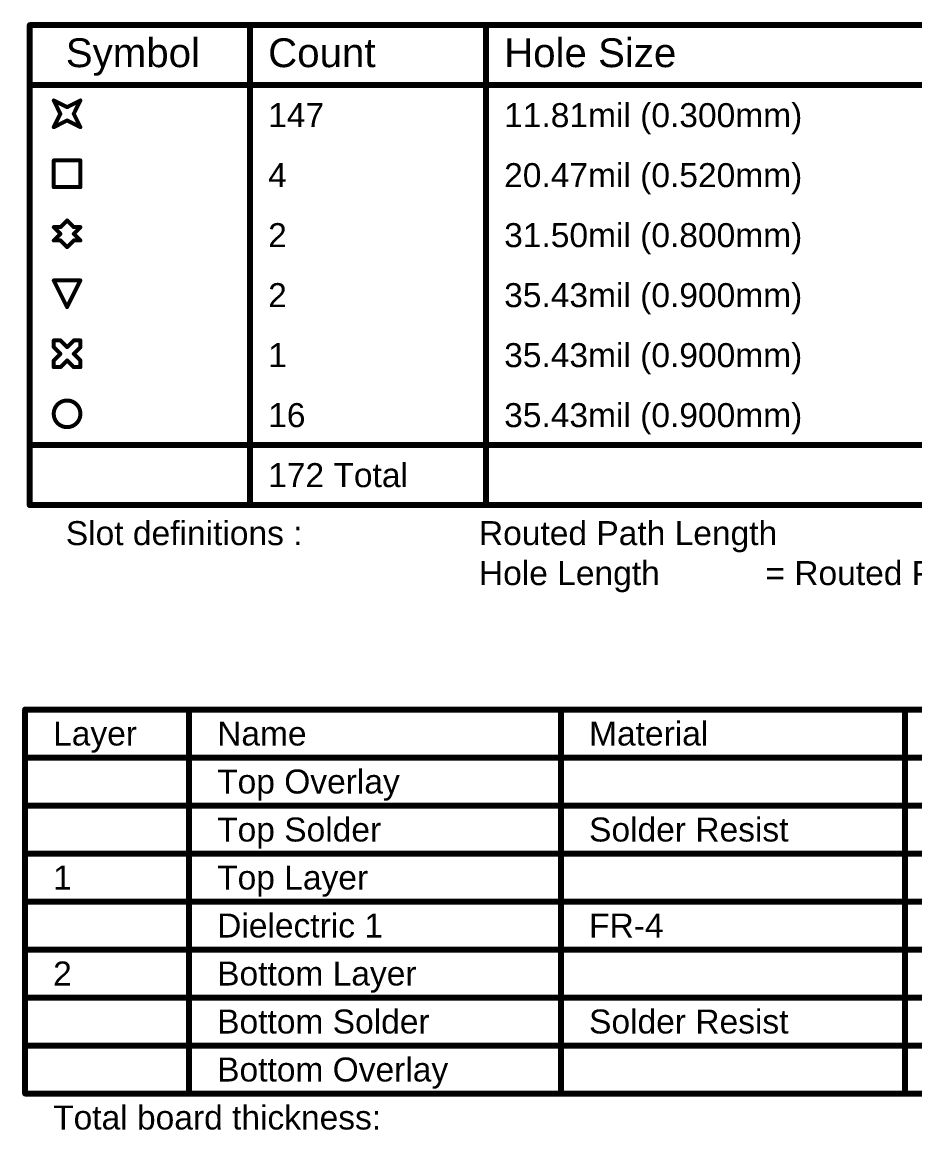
# Model space of a CAD drawing. Header units: inches. Extents: x 0 to 12.4, y -0.6 to 2.2.
# Drawn here: x 2.906 to 5.138, y -0.601 to 2.169 of the extents above; entities that cross this region are included whole.
import ezdxf

# ---------------------------------------------------------------- set-up
doc = ezdxf.new("R2010")
doc.units = ezdxf.units.IN
doc.header["$MEASUREMENT"] = 0
doc.layers.add('Drill Drawing', color=1, linetype='Continuous')
doc.layers.add('Fabrication', color=76, linetype='Continuous')
doc.styles.add('Arial', font='', dxfattribs={"height": 0.2})
doc.styles.get('Arial').set_extended_font_data('Arial')

msp = doc.modelspace()

# ---------------------------------------------------------------- linework, layer by layer
at = {"layer": 'Drill Drawing'}
for points in [[(2.9254, 2.161, 0.015, 0.015, 0), (12.3828, 2.161, 0.015, 0.015, 0)], [(2.9254, 0.961, 0.015, 0.015, 0), (2.9254, 2.161, 0.015, 0.015, 0)], [(3.4762, 0.961, 0.015, 0.015, 0), (3.4762, 2.161, 0.015, 0.015, 0)], [(4.0661, 0.961, 0.015, 0.015, 0), (4.0661, 2.161, 0.015, 0.015, 0)], [(2.9254, 2.011, 0.015, 0.015, 0), (12.3828, 2.011, 0.015, 0.015, 0)], [(2.9852, 1.9727, 0.01, 0.01, 0), (3.0185, 1.956, 0.01, 0.01, 0)], [(2.9852, 1.9727, 0.01, 0.01, 0), (3.0018, 1.9393, 0.01, 0.01, 0)], [(3.0185, 1.956, 0.01, 0.01, 0), (3.0518, 1.9727, 0.01, 0.01, 0)], [(3.0352, 1.9393, 0.01, 0.01, 0), (3.0518, 1.9727, 0.01, 0.01, 0)], [(2.9852, 1.906, 0.01, 0.01, 0), (3.0018, 1.9393, 0.01, 0.01, 0)], [(3.0352, 1.9393, 0.01, 0.01, 0), (3.0518, 1.906, 0.01, 0.01, 0)], [(2.9852, 1.906, 0.01, 0.01, 0), (3.0185, 1.9227, 0.01, 0.01, 0)], [(3.0185, 1.9227, 0.01, 0.01, 0), (3.0518, 1.906, 0.01, 0.01, 0)], [(2.9852, 1.8227, 0.01, 0.01, 0), (3.0518, 1.8227, 0.01, 0.01, 0)], [(2.9852, 1.756, 0.01, 0.01, 0), (2.9852, 1.8227, 0.01, 0.01, 0)], [(3.0518, 1.756, 0.01, 0.01, 0), (3.0518, 1.8227, 0.01, 0.01, 0)], [(2.9852, 1.756, 0.01, 0.01, 0), (3.0518, 1.756, 0.01, 0.01, 0)], [(3.0018, 1.656, 0.01, 0.01, 0), (3.0185, 1.6727, 0.01, 0.01, 0)], [(3.0185, 1.6727, 0.01, 0.01, 0), (3.0352, 1.656, 0.01, 0.01, 0)], [(2.9852, 1.656, 0.01, 0.01, 0), (3.0018, 1.6393, 0.01, 0.01, 0)], [(2.9852, 1.656, 0.01, 0.01, 0), (3.0018, 1.656, 0.01, 0.01, 0)], [(2.9852, 1.6227, 0.01, 0.01, 0), (3.0018, 1.6393, 0.01, 0.01, 0)], [(3.0352, 1.656, 0.01, 0.01, 0), (3.0518, 1.656, 0.01, 0.01, 0)], [(3.0352, 1.6393, 0.01, 0.01, 0), (3.0518, 1.656, 0.01, 0.01, 0)], [(3.0352, 1.6393, 0.01, 0.01, 0), (3.0518, 1.6227, 0.01, 0.01, 0)], [(2.9852, 1.6227, 0.01, 0.01, 0), (3.0018, 1.6227, 0.01, 0.01, 0)], [(3.0018, 1.6227, 0.01, 0.01, 0), (3.0185, 1.606, 0.01, 0.01, 0)], [(3.0185, 1.606, 0.01, 0.01, 0), (3.0352, 1.6227, 0.01, 0.01, 0)], [(3.0352, 1.6227, 0.01, 0.01, 0), (3.0518, 1.6227, 0.01, 0.01, 0)], [(2.9852, 1.5227, 0.01, 0.01, 0), (3.0518, 1.5227, 0.01, 0.01, 0)], [(2.9852, 1.5227, 0.01, 0.01, 0), (3.0185, 1.456, 0.01, 0.01, 0)], [(3.0185, 1.456, 0.01, 0.01, 0), (3.0518, 1.5227, 0.01, 0.01, 0)], [(2.9852, 1.356, 0.01, 0.01, 0), (2.9852, 1.3727, 0.01, 0.01, 0)], [(2.9852, 1.3727, 0.01, 0.01, 0), (3.0018, 1.3727, 0.01, 0.01, 0)], [(2.9852, 1.356, 0.01, 0.01, 0), (3.0018, 1.3393, 0.01, 0.01, 0)], [(3.0018, 1.3727, 0.01, 0.01, 0), (3.0185, 1.356, 0.01, 0.01, 0)], [(3.0185, 1.356, 0.01, 0.01, 0), (3.0352, 1.3727, 0.01, 0.01, 0)], [(3.0352, 1.3727, 0.01, 0.01, 0), (3.0518, 1.3727, 0.01, 0.01, 0)], [(3.0352, 1.3393, 0.01, 0.01, 0), (3.0518, 1.356, 0.01, 0.01, 0)], [(3.0518, 1.356, 0.01, 0.01, 0), (3.0518, 1.3727, 0.01, 0.01, 0)], [(2.9852, 1.3227, 0.01, 0.01, 0), (3.0018, 1.3393, 0.01, 0.01, 0)], [(3.0352, 1.3393, 0.01, 0.01, 0), (3.0518, 1.3227, 0.01, 0.01, 0)], [(2.9852, 1.306, 0.01, 0.01, 0), (2.9852, 1.3227, 0.01, 0.01, 0)], [(2.9852, 1.306, 0.01, 0.01, 0), (3.0018, 1.306, 0.01, 0.01, 0)], [(3.0018, 1.306, 0.01, 0.01, 0), (3.0185, 1.3227, 0.01, 0.01, 0)], [(3.0185, 1.3227, 0.01, 0.01, 0), (3.0352, 1.306, 0.01, 0.01, 0)], [(3.0352, 1.306, 0.01, 0.01, 0), (3.0518, 1.306, 0.01, 0.01, 0)], [(3.0518, 1.306, 0.01, 0.01, 0), (3.0518, 1.3227, 0.01, 0.01, 0)], [(2.9254, 1.111, 0.015, 0.015, 0), (12.3828, 1.111, 0.015, 0.015, 0)], [(2.9254, 0.961, 0.015, 0.015, 0), (12.3828, 0.961, 0.015, 0.015, 0)]]:
    msp.add_lwpolyline(points, format="xyseb", dxfattribs=at)
for points in [[(2.9216, 2.161, 0.0075, 0.0075, 1), (2.9291, 2.161, 0.0075, 0.0075, 1)], [(2.9216, 2.161, 0.0075, 0.0075, 1), (2.9291, 2.161, 0.0075, 0.0075, 1)], [(3.4725, 2.161, 0.0075, 0.0075, 1), (3.48, 2.161, 0.0075, 0.0075, 1)], [(4.0623, 2.161, 0.0075, 0.0075, 1), (4.0698, 2.161, 0.0075, 0.0075, 1)], [(2.9216, 2.011, 0.0075, 0.0075, 1), (2.9291, 2.011, 0.0075, 0.0075, 1)], [(2.9827, 1.9727, 0.005, 0.005, 1), (2.9877, 1.9727, 0.005, 0.005, 1)], [(2.9827, 1.9727, 0.005, 0.005, 1), (2.9877, 1.9727, 0.005, 0.005, 1)], [(3.0493, 1.9727, 0.005, 0.005, 1), (3.0543, 1.9727, 0.005, 0.005, 1)], [(3.0493, 1.9727, 0.005, 0.005, 1), (3.0543, 1.9727, 0.005, 0.005, 1)], [(2.9993, 1.9393, 0.005, 0.005, 1), (3.0043, 1.9393, 0.005, 0.005, 1)], [(2.9993, 1.9393, 0.005, 0.005, 1), (3.0043, 1.9393, 0.005, 0.005, 1)], [(3.016, 1.956, 0.005, 0.005, 1), (3.021, 1.956, 0.005, 0.005, 1)], [(3.016, 1.956, 0.005, 0.005, 1), (3.021, 1.956, 0.005, 0.005, 1)], [(3.0327, 1.9393, 0.005, 0.005, 1), (3.0377, 1.9393, 0.005, 0.005, 1)], [(3.0327, 1.9393, 0.005, 0.005, 1), (3.0377, 1.9393, 0.005, 0.005, 1)], [(2.9827, 1.906, 0.005, 0.005, 1), (2.9877, 1.906, 0.005, 0.005, 1)], [(2.9827, 1.906, 0.005, 0.005, 1), (2.9877, 1.906, 0.005, 0.005, 1)], [(3.016, 1.9227, 0.005, 0.005, 1), (3.021, 1.9227, 0.005, 0.005, 1)], [(3.016, 1.9227, 0.005, 0.005, 1), (3.021, 1.9227, 0.005, 0.005, 1)], [(3.0493, 1.906, 0.005, 0.005, 1), (3.0543, 1.906, 0.005, 0.005, 1)], [(3.0493, 1.906, 0.005, 0.005, 1), (3.0543, 1.906, 0.005, 0.005, 1)], [(2.9827, 1.8227, 0.005, 0.005, 1), (2.9877, 1.8227, 0.005, 0.005, 1)], [(2.9827, 1.8227, 0.005, 0.005, 1), (2.9877, 1.8227, 0.005, 0.005, 1)], [(3.0493, 1.8227, 0.005, 0.005, 1), (3.0543, 1.8227, 0.005, 0.005, 1)], [(3.0493, 1.8227, 0.005, 0.005, 1), (3.0543, 1.8227, 0.005, 0.005, 1)], [(2.9827, 1.756, 0.005, 0.005, 1), (2.9877, 1.756, 0.005, 0.005, 1)], [(2.9827, 1.756, 0.005, 0.005, 1), (2.9877, 1.756, 0.005, 0.005, 1)], [(3.0493, 1.756, 0.005, 0.005, 1), (3.0543, 1.756, 0.005, 0.005, 1)], [(3.0493, 1.756, 0.005, 0.005, 1), (3.0543, 1.756, 0.005, 0.005, 1)], [(3.016, 1.6727, 0.005, 0.005, 1), (3.021, 1.6727, 0.005, 0.005, 1)], [(3.016, 1.6727, 0.005, 0.005, 1), (3.021, 1.6727, 0.005, 0.005, 1)], [(2.9827, 1.656, 0.005, 0.005, 1), (2.9877, 1.656, 0.005, 0.005, 1)], [(2.9827, 1.656, 0.005, 0.005, 1), (2.9877, 1.656, 0.005, 0.005, 1)], [(2.9993, 1.656, 0.005, 0.005, 1), (3.0043, 1.656, 0.005, 0.005, 1)], [(2.9993, 1.656, 0.005, 0.005, 1), (3.0043, 1.656, 0.005, 0.005, 1)], [(2.9993, 1.6393, 0.005, 0.005, 1), (3.0043, 1.6393, 0.005, 0.005, 1)], [(2.9993, 1.6393, 0.005, 0.005, 1), (3.0043, 1.6393, 0.005, 0.005, 1)], [(3.0327, 1.656, 0.005, 0.005, 1), (3.0377, 1.656, 0.005, 0.005, 1)], [(3.0327, 1.656, 0.005, 0.005, 1), (3.0377, 1.656, 0.005, 0.005, 1)], [(3.0327, 1.6393, 0.005, 0.005, 1), (3.0377, 1.6393, 0.005, 0.005, 1)], [(3.0327, 1.6393, 0.005, 0.005, 1), (3.0377, 1.6393, 0.005, 0.005, 1)], [(3.0493, 1.656, 0.005, 0.005, 1), (3.0543, 1.656, 0.005, 0.005, 1)], [(3.0493, 1.656, 0.005, 0.005, 1), (3.0543, 1.656, 0.005, 0.005, 1)], [(2.9827, 1.6227, 0.005, 0.005, 1), (2.9877, 1.6227, 0.005, 0.005, 1)], [(2.9827, 1.6227, 0.005, 0.005, 1), (2.9877, 1.6227, 0.005, 0.005, 1)], [(2.9993, 1.6227, 0.005, 0.005, 1), (3.0043, 1.6227, 0.005, 0.005, 1)], [(2.9993, 1.6227, 0.005, 0.005, 1), (3.0043, 1.6227, 0.005, 0.005, 1)], [(3.016, 1.606, 0.005, 0.005, 1), (3.021, 1.606, 0.005, 0.005, 1)], [(3.016, 1.606, 0.005, 0.005, 1), (3.021, 1.606, 0.005, 0.005, 1)], [(3.0327, 1.6227, 0.005, 0.005, 1), (3.0377, 1.6227, 0.005, 0.005, 1)], [(3.0327, 1.6227, 0.005, 0.005, 1), (3.0377, 1.6227, 0.005, 0.005, 1)], [(3.0493, 1.6227, 0.005, 0.005, 1), (3.0543, 1.6227, 0.005, 0.005, 1)], [(3.0493, 1.6227, 0.005, 0.005, 1), (3.0543, 1.6227, 0.005, 0.005, 1)], [(2.9827, 1.5227, 0.005, 0.005, 1), (2.9877, 1.5227, 0.005, 0.005, 1)], [(2.9827, 1.5227, 0.005, 0.005, 1), (2.9877, 1.5227, 0.005, 0.005, 1)], [(3.0493, 1.5227, 0.005, 0.005, 1), (3.0543, 1.5227, 0.005, 0.005, 1)], [(3.0493, 1.5227, 0.005, 0.005, 1), (3.0543, 1.5227, 0.005, 0.005, 1)], [(3.016, 1.456, 0.005, 0.005, 1), (3.021, 1.456, 0.005, 0.005, 1)], [(3.016, 1.456, 0.005, 0.005, 1), (3.021, 1.456, 0.005, 0.005, 1)], [(2.9827, 1.3727, 0.005, 0.005, 1), (2.9877, 1.3727, 0.005, 0.005, 1)], [(2.9827, 1.3727, 0.005, 0.005, 1), (2.9877, 1.3727, 0.005, 0.005, 1)], [(2.9827, 1.356, 0.005, 0.005, 1), (2.9877, 1.356, 0.005, 0.005, 1)], [(2.9827, 1.356, 0.005, 0.005, 1), (2.9877, 1.356, 0.005, 0.005, 1)], [(2.9993, 1.3727, 0.005, 0.005, 1), (3.0043, 1.3727, 0.005, 0.005, 1)], [(2.9993, 1.3727, 0.005, 0.005, 1), (3.0043, 1.3727, 0.005, 0.005, 1)], [(3.016, 1.356, 0.005, 0.005, 1), (3.021, 1.356, 0.005, 0.005, 1)], [(3.016, 1.356, 0.005, 0.005, 1), (3.021, 1.356, 0.005, 0.005, 1)], [(3.0327, 1.3727, 0.005, 0.005, 1), (3.0377, 1.3727, 0.005, 0.005, 1)], [(3.0327, 1.3727, 0.005, 0.005, 1), (3.0377, 1.3727, 0.005, 0.005, 1)], [(3.0493, 1.3727, 0.005, 0.005, 1), (3.0543, 1.3727, 0.005, 0.005, 1)], [(3.0493, 1.3727, 0.005, 0.005, 1), (3.0543, 1.3727, 0.005, 0.005, 1)], [(3.0493, 1.356, 0.005, 0.005, 1), (3.0543, 1.356, 0.005, 0.005, 1)], [(3.0493, 1.356, 0.005, 0.005, 1), (3.0543, 1.356, 0.005, 0.005, 1)], [(2.9993, 1.3393, 0.005, 0.005, 1), (3.0043, 1.3393, 0.005, 0.005, 1)], [(2.9993, 1.3393, 0.005, 0.005, 1), (3.0043, 1.3393, 0.005, 0.005, 1)], [(3.0327, 1.3393, 0.005, 0.005, 1), (3.0377, 1.3393, 0.005, 0.005, 1)], [(3.0327, 1.3393, 0.005, 0.005, 1), (3.0377, 1.3393, 0.005, 0.005, 1)], [(2.9827, 1.3227, 0.005, 0.005, 1), (2.9877, 1.3227, 0.005, 0.005, 1)], [(2.9827, 1.3227, 0.005, 0.005, 1), (2.9877, 1.3227, 0.005, 0.005, 1)], [(2.9827, 1.306, 0.005, 0.005, 1), (2.9877, 1.306, 0.005, 0.005, 1)], [(2.9827, 1.306, 0.005, 0.005, 1), (2.9877, 1.306, 0.005, 0.005, 1)], [(2.9993, 1.306, 0.005, 0.005, 1), (3.0043, 1.306, 0.005, 0.005, 1)], [(2.9993, 1.306, 0.005, 0.005, 1), (3.0043, 1.306, 0.005, 0.005, 1)], [(3.016, 1.3227, 0.005, 0.005, 1), (3.021, 1.3227, 0.005, 0.005, 1)], [(3.016, 1.3227, 0.005, 0.005, 1), (3.021, 1.3227, 0.005, 0.005, 1)], [(3.0327, 1.306, 0.005, 0.005, 1), (3.0377, 1.306, 0.005, 0.005, 1)], [(3.0327, 1.306, 0.005, 0.005, 1), (3.0377, 1.306, 0.005, 0.005, 1)], [(3.0493, 1.3227, 0.005, 0.005, 1), (3.0543, 1.3227, 0.005, 0.005, 1)], [(3.0493, 1.3227, 0.005, 0.005, 1), (3.0543, 1.3227, 0.005, 0.005, 1)], [(3.0493, 1.306, 0.005, 0.005, 1), (3.0543, 1.306, 0.005, 0.005, 1)], [(3.0493, 1.306, 0.005, 0.005, 1), (3.0543, 1.306, 0.005, 0.005, 1)], [(3.0518, 1.1893, 0.01, 0.01, 1), (2.9852, 1.1893, 0.01, 0.01, 1)], [(2.9827, 1.1893, 0.005, 0.005, 1), (2.9877, 1.1893, 0.005, 0.005, 1)], [(3.0493, 1.1893, 0.005, 0.005, 1), (3.0543, 1.1893, 0.005, 0.005, 1)], [(2.9216, 1.111, 0.0075, 0.0075, 1), (2.9291, 1.111, 0.0075, 0.0075, 1)], [(2.9216, 0.961, 0.0075, 0.0075, 1), (2.9291, 0.961, 0.0075, 0.0075, 1)], [(2.9216, 0.961, 0.0075, 0.0075, 1), (2.9291, 0.961, 0.0075, 0.0075, 1)], [(3.4725, 0.961, 0.0075, 0.0075, 1), (3.48, 0.961, 0.0075, 0.0075, 1)], [(4.0623, 0.961, 0.0075, 0.0075, 1), (4.0698, 0.961, 0.0075, 0.0075, 1)]]:
    msp.add_lwpolyline(points, format="xyseb", close=True, dxfattribs=at)
at = {"layer": 'Fabrication'}
for points in [[(2.9137, 0.45, 0.015, 0.015, 0), (7.4525, 0.45, 0.015, 0.015, 0)], [(2.9137, -0.51, 0.015, 0.015, 0), (2.9137, 0.45, 0.015, 0.015, 0)], [(3.3237, -0.51, 0.015, 0.015, 0), (3.3237, 0.45, 0.015, 0.015, 0)], [(4.2534, -0.51, 0.015, 0.015, 0), (4.2534, 0.45, 0.015, 0.015, 0)], [(5.1132, -0.51, 0.015, 0.015, 0), (5.1132, 0.45, 0.015, 0.015, 0)], [(2.9137, 0.33, 0.015, 0.015, 0), (7.4525, 0.33, 0.015, 0.015, 0)], [(2.9137, 0.21, 0.015, 0.015, 0), (3.3237, 0.21, 0.015, 0.015, 0)], [(3.3237, 0.21, 0.015, 0.015, 0), (4.2534, 0.21, 0.015, 0.015, 0)], [(4.2534, 0.21, 0.015, 0.015, 0), (5.1132, 0.21, 0.015, 0.015, 0)], [(5.1132, 0.21, 0.015, 0.015, 0), (5.763, 0.21, 0.015, 0.015, 0)], [(2.9137, 0.09, 0.015, 0.015, 0), (3.3237, 0.09, 0.015, 0.015, 0)], [(3.3237, 0.09, 0.015, 0.015, 0), (4.2534, 0.09, 0.015, 0.015, 0)], [(4.2534, 0.09, 0.015, 0.015, 0), (5.1132, 0.09, 0.015, 0.015, 0)], [(5.1132, 0.09, 0.015, 0.015, 0), (5.763, 0.09, 0.015, 0.015, 0)], [(2.9137, -0.03, 0.015, 0.015, 0), (3.3237, -0.03, 0.015, 0.015, 0)], [(3.3237, -0.03, 0.015, 0.015, 0), (4.2534, -0.03, 0.015, 0.015, 0)], [(4.2534, -0.03, 0.015, 0.015, 0), (5.1132, -0.03, 0.015, 0.015, 0)], [(5.1132, -0.03, 0.015, 0.015, 0), (5.763, -0.03, 0.015, 0.015, 0)], [(2.9137, -0.15, 0.015, 0.015, 0), (3.3237, -0.15, 0.015, 0.015, 0)], [(3.3237, -0.15, 0.015, 0.015, 0), (4.2534, -0.15, 0.015, 0.015, 0)], [(4.2534, -0.15, 0.015, 0.015, 0), (5.1132, -0.15, 0.015, 0.015, 0)], [(5.1132, -0.15, 0.015, 0.015, 0), (5.763, -0.15, 0.015, 0.015, 0)], [(2.9137, -0.27, 0.015, 0.015, 0), (3.3237, -0.27, 0.015, 0.015, 0)], [(3.3237, -0.27, 0.015, 0.015, 0), (4.2534, -0.27, 0.015, 0.015, 0)], [(4.2534, -0.27, 0.015, 0.015, 0), (5.1132, -0.27, 0.015, 0.015, 0)], [(5.1132, -0.27, 0.015, 0.015, 0), (5.763, -0.27, 0.015, 0.015, 0)], [(2.9137, -0.39, 0.015, 0.015, 0), (3.3237, -0.39, 0.015, 0.015, 0)], [(3.3237, -0.39, 0.015, 0.015, 0), (4.2534, -0.39, 0.015, 0.015, 0)], [(4.2534, -0.39, 0.015, 0.015, 0), (5.1132, -0.39, 0.015, 0.015, 0)], [(5.1132, -0.39, 0.015, 0.015, 0), (5.763, -0.39, 0.015, 0.015, 0)], [(2.9137, -0.51, 0.015, 0.015, 0), (3.3237, -0.51, 0.015, 0.015, 0)], [(3.3237, -0.51, 0.015, 0.015, 0), (4.2534, -0.51, 0.015, 0.015, 0)], [(4.2534, -0.51, 0.015, 0.015, 0), (5.1132, -0.51, 0.015, 0.015, 0)], [(5.1132, -0.51, 0.015, 0.015, 0), (5.763, -0.51, 0.015, 0.015, 0)]]:
    msp.add_lwpolyline(points, format="xyseb", dxfattribs=at)
for points in [[(2.91, 0.45, 0.0075, 0.0075, 1), (2.9175, 0.45, 0.0075, 0.0075, 1)], [(2.91, 0.45, 0.0075, 0.0075, 1), (2.9175, 0.45, 0.0075, 0.0075, 1)], [(3.3199, 0.45, 0.0075, 0.0075, 1), (3.3274, 0.45, 0.0075, 0.0075, 1)], [(4.2496, 0.45, 0.0075, 0.0075, 1), (4.2571, 0.45, 0.0075, 0.0075, 1)], [(5.1094, 0.45, 0.0075, 0.0075, 1), (5.1169, 0.45, 0.0075, 0.0075, 1)], [(2.91, 0.33, 0.0075, 0.0075, 1), (2.9175, 0.33, 0.0075, 0.0075, 1)], [(2.91, 0.21, 0.0075, 0.0075, 1), (2.9175, 0.21, 0.0075, 0.0075, 1)], [(3.3199, 0.21, 0.0075, 0.0075, 1), (3.3274, 0.21, 0.0075, 0.0075, 1)], [(3.3199, 0.21, 0.0075, 0.0075, 1), (3.3274, 0.21, 0.0075, 0.0075, 1)], [(4.2496, 0.21, 0.0075, 0.0075, 1), (4.2571, 0.21, 0.0075, 0.0075, 1)], [(4.2496, 0.21, 0.0075, 0.0075, 1), (4.2571, 0.21, 0.0075, 0.0075, 1)], [(5.1094, 0.21, 0.0075, 0.0075, 1), (5.1169, 0.21, 0.0075, 0.0075, 1)], [(5.1094, 0.21, 0.0075, 0.0075, 1), (5.1169, 0.21, 0.0075, 0.0075, 1)], [(2.91, 0.09, 0.0075, 0.0075, 1), (2.9175, 0.09, 0.0075, 0.0075, 1)], [(3.3199, 0.09, 0.0075, 0.0075, 1), (3.3274, 0.09, 0.0075, 0.0075, 1)], [(3.3199, 0.09, 0.0075, 0.0075, 1), (3.3274, 0.09, 0.0075, 0.0075, 1)], [(4.2496, 0.09, 0.0075, 0.0075, 1), (4.2571, 0.09, 0.0075, 0.0075, 1)], [(4.2496, 0.09, 0.0075, 0.0075, 1), (4.2571, 0.09, 0.0075, 0.0075, 1)], [(5.1094, 0.09, 0.0075, 0.0075, 1), (5.1169, 0.09, 0.0075, 0.0075, 1)], [(5.1094, 0.09, 0.0075, 0.0075, 1), (5.1169, 0.09, 0.0075, 0.0075, 1)], [(2.91, -0.03, 0.0075, 0.0075, 1), (2.9175, -0.03, 0.0075, 0.0075, 1)], [(3.3199, -0.03, 0.0075, 0.0075, 1), (3.3274, -0.03, 0.0075, 0.0075, 1)], [(3.3199, -0.03, 0.0075, 0.0075, 1), (3.3274, -0.03, 0.0075, 0.0075, 1)], [(4.2496, -0.03, 0.0075, 0.0075, 1), (4.2571, -0.03, 0.0075, 0.0075, 1)], [(4.2496, -0.03, 0.0075, 0.0075, 1), (4.2571, -0.03, 0.0075, 0.0075, 1)], [(5.1094, -0.03, 0.0075, 0.0075, 1), (5.1169, -0.03, 0.0075, 0.0075, 1)], [(5.1094, -0.03, 0.0075, 0.0075, 1), (5.1169, -0.03, 0.0075, 0.0075, 1)], [(2.91, -0.15, 0.0075, 0.0075, 1), (2.9175, -0.15, 0.0075, 0.0075, 1)], [(3.3199, -0.15, 0.0075, 0.0075, 1), (3.3274, -0.15, 0.0075, 0.0075, 1)], [(3.3199, -0.15, 0.0075, 0.0075, 1), (3.3274, -0.15, 0.0075, 0.0075, 1)], [(4.2496, -0.15, 0.0075, 0.0075, 1), (4.2571, -0.15, 0.0075, 0.0075, 1)], [(4.2496, -0.15, 0.0075, 0.0075, 1), (4.2571, -0.15, 0.0075, 0.0075, 1)], [(5.1094, -0.15, 0.0075, 0.0075, 1), (5.1169, -0.15, 0.0075, 0.0075, 1)], [(5.1094, -0.15, 0.0075, 0.0075, 1), (5.1169, -0.15, 0.0075, 0.0075, 1)], [(2.91, -0.27, 0.0075, 0.0075, 1), (2.9175, -0.27, 0.0075, 0.0075, 1)], [(3.3199, -0.27, 0.0075, 0.0075, 1), (3.3274, -0.27, 0.0075, 0.0075, 1)], [(3.3199, -0.27, 0.0075, 0.0075, 1), (3.3274, -0.27, 0.0075, 0.0075, 1)], [(4.2496, -0.27, 0.0075, 0.0075, 1), (4.2571, -0.27, 0.0075, 0.0075, 1)], [(4.2496, -0.27, 0.0075, 0.0075, 1), (4.2571, -0.27, 0.0075, 0.0075, 1)], [(5.1094, -0.27, 0.0075, 0.0075, 1), (5.1169, -0.27, 0.0075, 0.0075, 1)], [(5.1094, -0.27, 0.0075, 0.0075, 1), (5.1169, -0.27, 0.0075, 0.0075, 1)], [(2.91, -0.39, 0.0075, 0.0075, 1), (2.9175, -0.39, 0.0075, 0.0075, 1)], [(3.3199, -0.39, 0.0075, 0.0075, 1), (3.3274, -0.39, 0.0075, 0.0075, 1)], [(3.3199, -0.39, 0.0075, 0.0075, 1), (3.3274, -0.39, 0.0075, 0.0075, 1)], [(4.2496, -0.39, 0.0075, 0.0075, 1), (4.2571, -0.39, 0.0075, 0.0075, 1)], [(4.2496, -0.39, 0.0075, 0.0075, 1), (4.2571, -0.39, 0.0075, 0.0075, 1)], [(5.1094, -0.39, 0.0075, 0.0075, 1), (5.1169, -0.39, 0.0075, 0.0075, 1)], [(5.1094, -0.39, 0.0075, 0.0075, 1), (5.1169, -0.39, 0.0075, 0.0075, 1)], [(2.91, -0.51, 0.0075, 0.0075, 1), (2.9175, -0.51, 0.0075, 0.0075, 1)], [(2.91, -0.51, 0.0075, 0.0075, 1), (2.9175, -0.51, 0.0075, 0.0075, 1)], [(3.3199, -0.51, 0.0075, 0.0075, 1), (3.3274, -0.51, 0.0075, 0.0075, 1)], [(3.3199, -0.51, 0.0075, 0.0075, 1), (3.3274, -0.51, 0.0075, 0.0075, 1)], [(3.3199, -0.51, 0.0075, 0.0075, 1), (3.3274, -0.51, 0.0075, 0.0075, 1)], [(4.2496, -0.51, 0.0075, 0.0075, 1), (4.2571, -0.51, 0.0075, 0.0075, 1)], [(4.2496, -0.51, 0.0075, 0.0075, 1), (4.2571, -0.51, 0.0075, 0.0075, 1)], [(4.2496, -0.51, 0.0075, 0.0075, 1), (4.2571, -0.51, 0.0075, 0.0075, 1)], [(5.1094, -0.51, 0.0075, 0.0075, 1), (5.1169, -0.51, 0.0075, 0.0075, 1)], [(5.1094, -0.51, 0.0075, 0.0075, 1), (5.1169, -0.51, 0.0075, 0.0075, 1)], [(5.1094, -0.51, 0.0075, 0.0075, 1), (5.1169, -0.51, 0.0075, 0.0075, 1)]]:
    msp.add_lwpolyline(points, format="xyseb", close=True, dxfattribs=at)

# ---------------------------------------------------------------- texts
at = {"layer": 'Drill Drawing', "style": 'Arial'}
for s, height, p in [('Symbol', 0.072, (3.0154, 2.056)), ('Count', 0.072, (3.5212, 2.056)), ('Hole Size', 0.072, (4.1111, 2.056)), ('11.81mil (0.300mm)', 0.06, (4.1111, 1.906)), ('147', 0.06, (3.5212, 1.906)), ('4', 0.06, (3.5212, 1.756)), ('20.47mil (0.520mm)', 0.06, (4.1111, 1.756)), ('2', 0.06, (3.5212, 1.606)), ('31.50mil (0.800mm)', 0.06, (4.1111, 1.606)), ('2', 0.06, (3.5212, 1.456)), ('35.43mil (0.900mm)', 0.06, (4.1111, 1.456)), ('1', 0.06, (3.5212, 1.306)), ('35.43mil (0.900mm)', 0.06, (4.1111, 1.306)), ('35.43mil (0.900mm)', 0.06, (4.1111, 1.156)), ('16', 0.06, (3.5212, 1.156)), ('172 Total', 0.06, (3.5212, 1.006)), ('Slot definitions :', 0.06, (3.0154, 0.861)), ('Routed Path Length', 0.06, (4.0481, 0.861)), ('Hole Length', 0.06, (4.0481, 0.7611)), (' = Routed Path Length + Tool Size = Slot length as defined in the PCB layout', 0.06, (4.7409, 0.7611))]:
    msp.add_text(s, height=height, dxfattribs=at).set_placement(p)
at = {"layer": 'Fabrication', "style": 'Arial'}
for s, p in [('Layer', (2.9837, 0.36)), ('Name', (3.3937, 0.36)), ('Material', (4.3234, 0.36)), ('Top Overlay', (3.3937, 0.24)), ('Top Solder', (3.3937, 0.12)), ('Solder Resist', (4.3234, 0.12)), ('1', (2.9837, 0)), ('Top Layer', (3.3937, 0)), ('Dielectric 1', (3.3937, -0.12)), ('FR-4', (4.3234, -0.12)), ('2', (2.9837, -0.24)), ('Bottom Layer', (3.3937, -0.24)), ('Bottom Solder', (3.3937, -0.36)), ('Solder Resist', (4.3234, -0.36)), ('Bottom Overlay', (3.3937, -0.48)), ('Total board thickness:', (2.9837, -0.6))]:
    msp.add_text(s, height=0.06, dxfattribs=at).set_placement(p)

doc.saveas('drawing.dxf')
